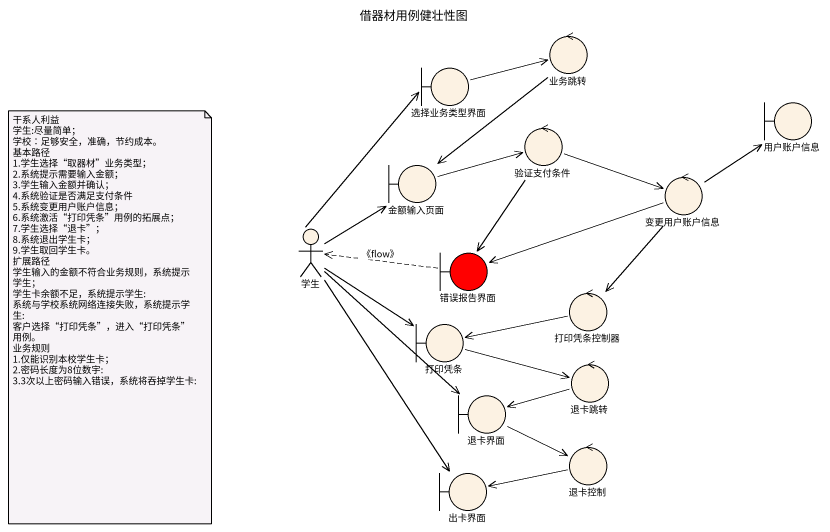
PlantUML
@startuml
title 借器材用例健壮性图
control 业务跳转 #FCF2E3
boundary 选择业务类型界面 #FCF2E3
control 验证支付条件 #FCF2E3
boundary 用户账户信息 #FCF2E3
boundary 金额输入页面 #FCF2E3
control 变更用户账户信息 #FCF2E3
actor 学生 #FCF2E3
boundary 错误报告界面 #FF0000
control 打印凭条控制器 #FCF2E3
boundary 打印凭条 #FCF2E3
control 退卡跳转 #FCF2E3
boundary 退卡界面 #FCF2E3
control 退卡控制 #FCF2E3
boundary 出卡界面 #FCF2E3
业务跳转 --> 金额输入页面
选择业务类型界面 -right-> 业务跳转
验证支付条件 -right-> 变更用户账户信息
验证支付条件 --> 错误报告界面
金额输入页面 -right-> 验证支付条件
变更用户账户信息 -up-> 用户账户信息
变更用户账户信息 -left-> 错误报告界面
变更用户账户信息 --> 打印凭条控制器
学生 -up-> 选择业务类型界面
学生 -up-> 金额输入页面
学生 -right-> 打印凭条
学生 --> 退卡界面
学生 --> 出卡界面
错误报告界面 .left.> 学生 : 《flow》
打印凭条控制器 -left-> 打印凭条
打印凭条 -right-> 退卡跳转
退卡跳转 -left-> 退卡界面
退卡界面 -right-> 退卡控制
退卡控制 -left-> 出卡界面
note as N1
  干系人利益
  学生:尽量简单；
  学校∶足够安全，准确，节约成本。
  基本路径
  1.学生选择“取器材”业务类型；
  2.系统提示需要输入金额；
  3.学生输入金额并确认；
  4.系统验证是否满足支付条件
  5.系统变更用户账户信息；
  6.系统激活“打印凭条”用例的拓展点；
  7.学生选择“退卡”；
  8.系统退出学生卡；
  9.学生取回学生卡。
  扩展路径
  学生输入的金额不符合业务规则，系统提示学生；
  学生卡余额不足，系统提示学生:
  系统与学校系统网络连接失败，系统提示学生:
  客户选择“打印凭条”，进入“打印凭条”用例。
  业务规则
  1.仅能识别本校学生卡；
  2.密码长度为8位数宇:
  3.3次以上密码输入错误，系统将吞掉学生卡:
end note
@enduml
